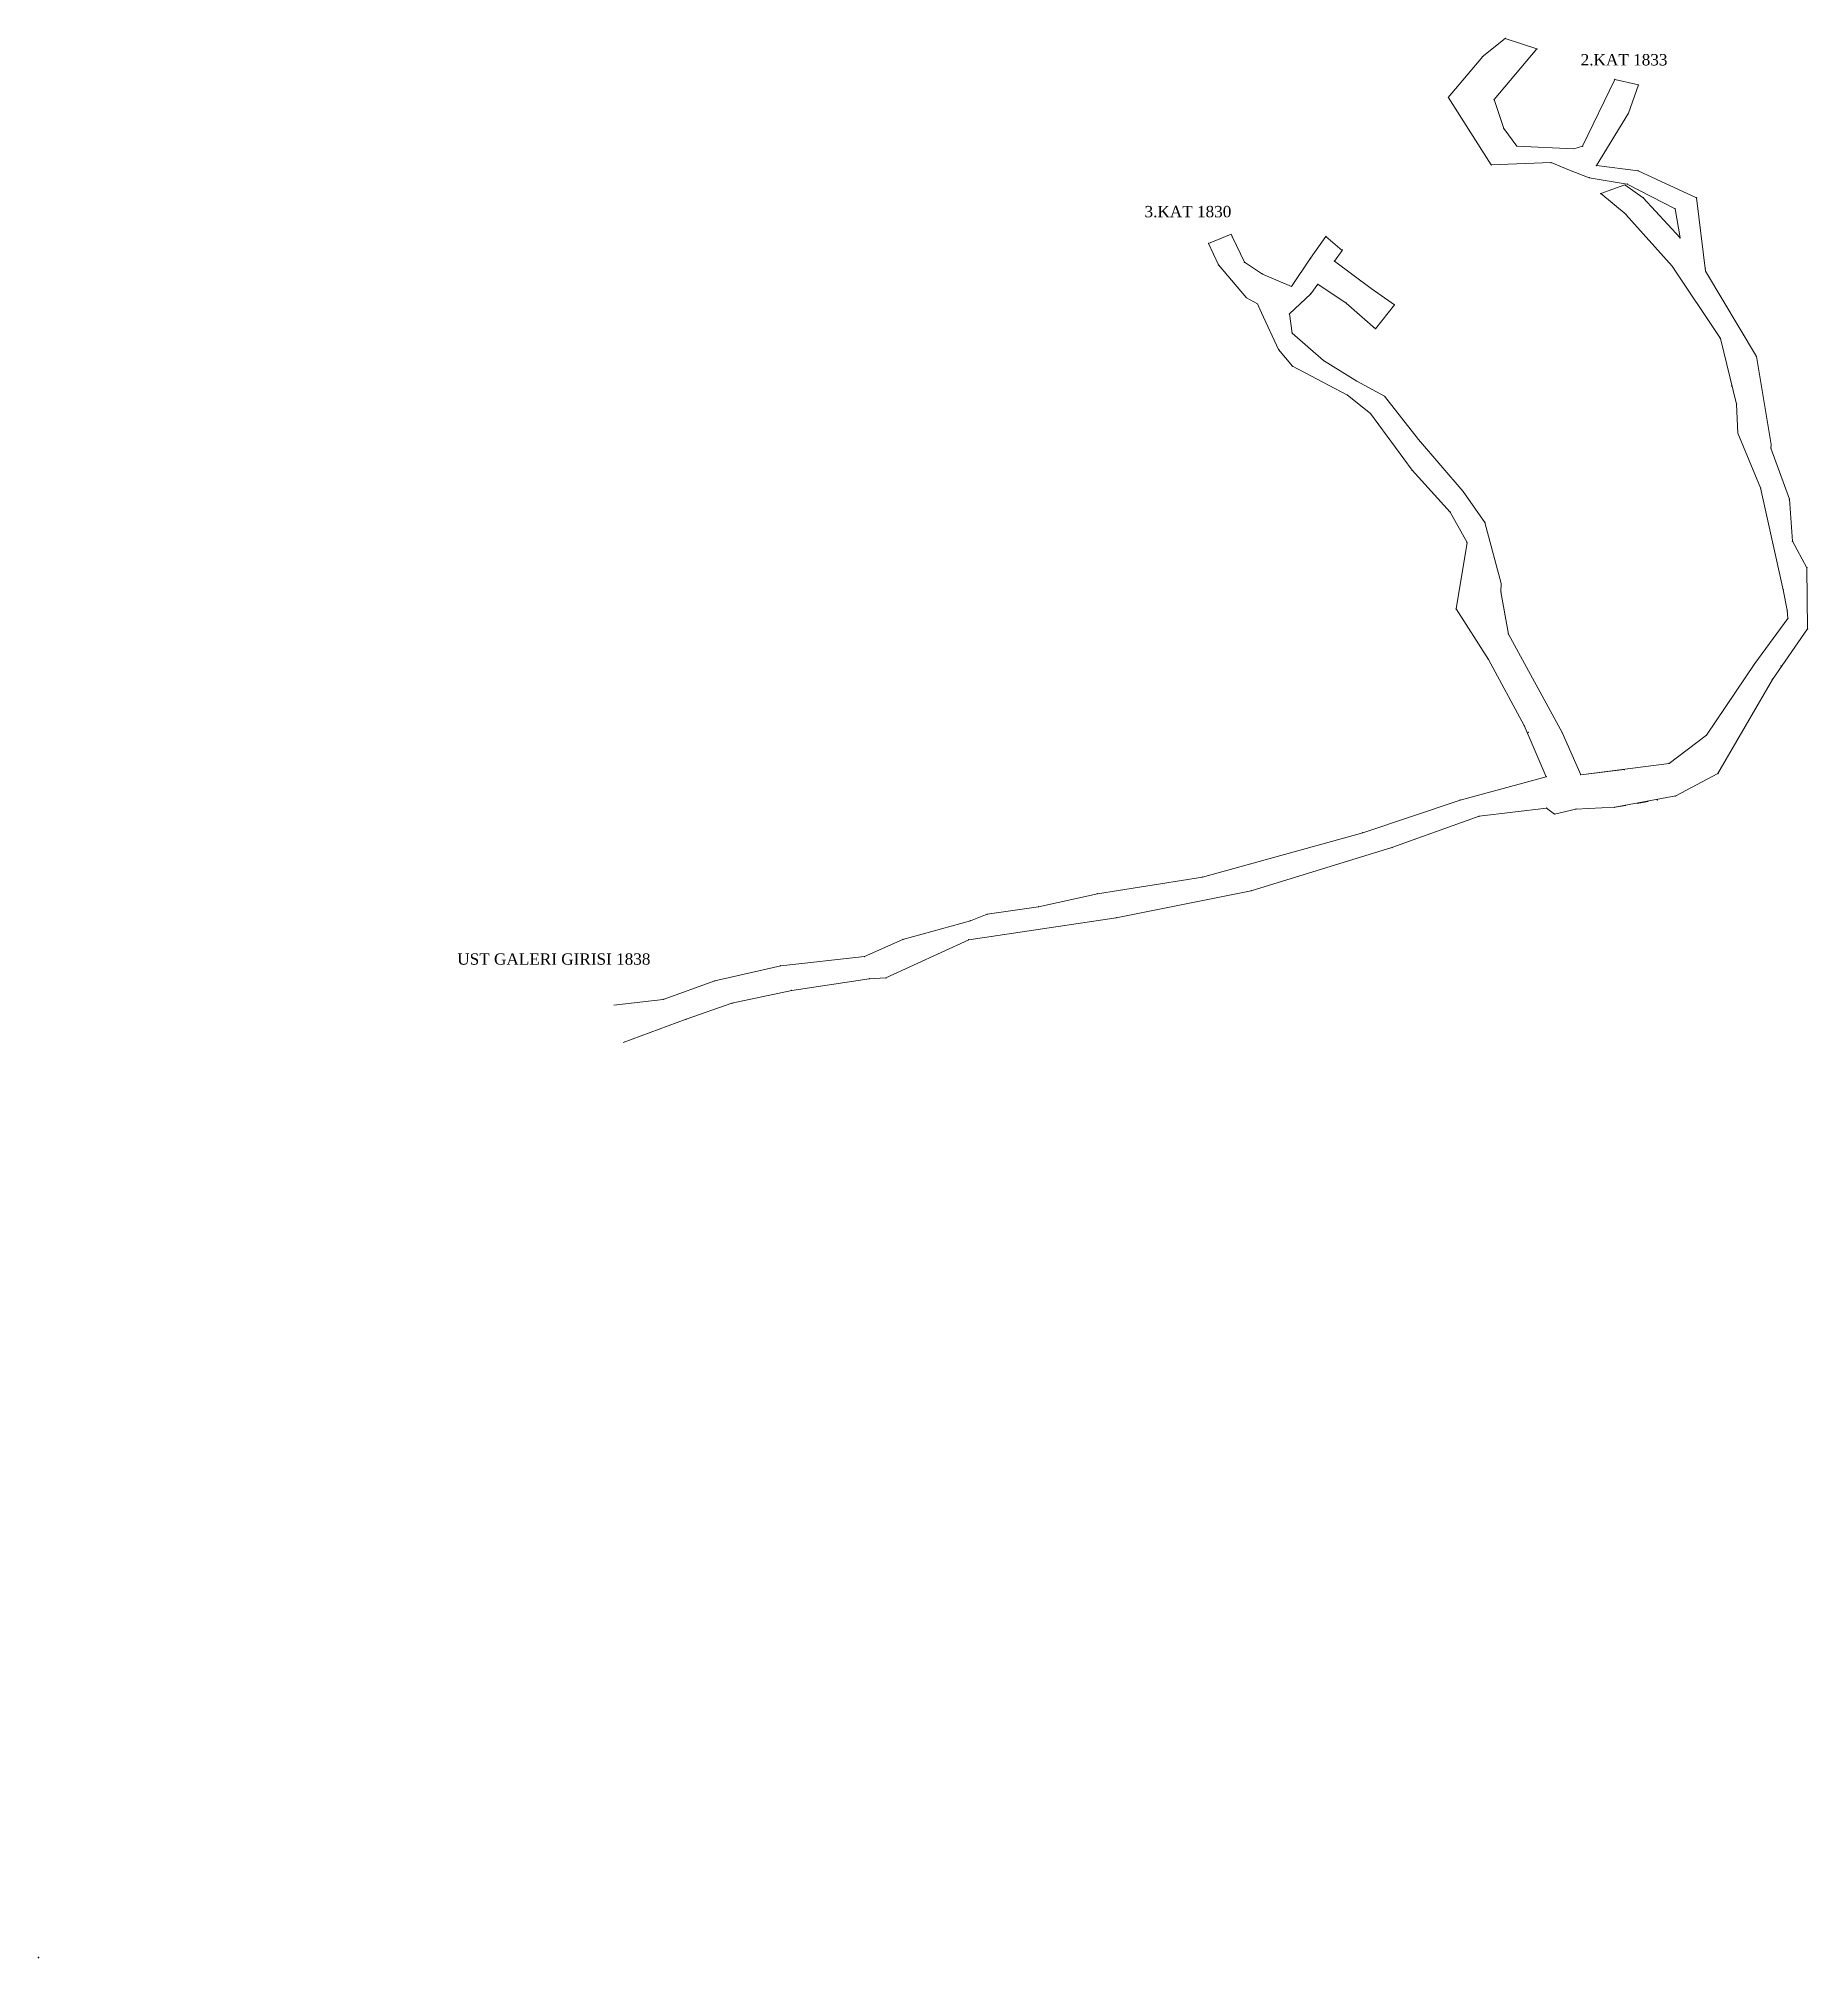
# Model space of a CAD drawing. Header units: millimetres. Extents: x 241565 to 241720, y 4251664 to 4251833.
import ezdxf

# ---------------------------------------------------------------- set-up
doc = ezdxf.new("R2010")
doc.units = ezdxf.units.MM
for name, color, linetype, lineweight, true_color in [('1_FERE', 30, 'Continuous', 0, 0xff7f00), ('2_KAT_1832_', 91, 'Continuous', 0, 0x7fff7f), ('3_KAT_1830', 232, 'Continuous', 0, 0xcc0066), ('INIT_COORD', 3, 'Continuous', 25, 0x00ff00), ('TEXT_BLUE', 5, 'Continuous', 25, 0x0000ff), ('USTGALERI', 1, 'Continuous', 0, 0xff0000)]:
    doc.layers.add(name, color=color, linetype=linetype, lineweight=lineweight, true_color=true_color)
doc.styles.add('textstyle11', font='')
doc.styles.add('textstyle12', font='')
doc.styles.add('textstyle13', font='')
doc.styles.get('textstyle11').set_extended_font_data('TIMES.TTF')
doc.styles.get('textstyle12').set_extended_font_data('TIMES.TTF')
doc.styles.get('textstyle13').set_extended_font_data('TIMES.TTF')

msp = doc.modelspace()

# ---------------------------------------------------------------- linework, layer by layer
at = {"layer": '1_FERE', "lineweight": 0}
for p, q in [((241672.161727879, 4251808.999034743, 1830.394653320312), (241671.8029777878, 4251809.772203043, 1837.033569335938)), ((241673.66, 4251805.77, 1832.900024414062), (241672.161727879, 4251808.999034743, 1830.394653320312)), ((241674.6242828078, 4251808.902878942, 1829.821899414062), (241674.85, 4251807.21, 1832.77001953125))]:
    msp.add_line(p, q, dxfattribs=at)
for p in [(241674.85, 4251807.21, 1832.77001953125), (241673.66, 4251805.77, 1832.900024414062)]:
    msp.add_point(p, dxfattribs=at)
at = {"layer": '2_KAT_1832_', "lineweight": 0}
for p, q in [((241693.6031756692, 4251833.141199804, 1890.003295898438), (241691.5833067519, 4251831.515451651, 1889.772216796875)), ((241693.6031756692, 4251833.141199804, 1890.003295898438), (241696.3863093748, 4251832.20995376, 1834.94091796875)), ((241688.5952257426, 4251827.948097258, 1889.285888671875), (241691.6224861628, 4251831.533010914, 1889.774780273438)), ((241692.625414457, 4251827.753521799, 1834.23095703125), (241696.3863093748, 4251832.20995376, 1834.94091796875)), ((241700.4016810555, 4251823.653148874, 1888.860229492188), (241703.2361162927, 4251829.529231583, 1889.84765625)), ((241703.2361162927, 4251829.529231583, 1889.84765625), (241705.3142001967, 4251829.053569415, 1890.029541015625)), ((241692.3664664618, 4251822.008875964, 1833.175170898438), (241688.5933844451, 4251827.96167975, 1833.775146484375)), ((241705.3142001967, 4251829.053569415, 1890.029541015625), (241704.4375252351, 4251826.550983595, 1889.517333984375)), ((241692.625414457, 4251827.753521799, 1834.23095703125), (241693.4757633865, 4251825.224778232, 1888.949096679688)), ((241704.4375252351, 4251826.550983595, 1889.517333984375), (241701.6252938802, 4251821.950042791, 1889.152587890625)), ((241694.6123337586, 4251823.671974768, 1888.7529296875), (241693.4757633865, 4251825.224778232, 1888.949096679688)), ((241694.6123337586, 4251823.671974768, 1888.76171875), (241699.6429800252, 4251823.436778182, 1888.797607421875)), ((241699.6429800252, 4251823.436778182, 1888.797607421875), (241700.4016810555, 4251823.653148874, 1888.860229492188)), ((241692.3657540113, 4251822.01, 1832.900024414062), (241697.6340390201, 4251822.210792631, 1832.385131835938)), ((241697.6340390201, 4251822.210792631, 1832.385131835938), (241699.2444677021, 4251821.547372827, 1832.940185546875)), ((241699.2444677021, 4251821.547372827, 1832.940185546875), (241700.9913415053, 4251820.878845429, 1833.110229492188)), ((241701.6252938802, 4251821.950042791, 1889.15087890625), (241705.28649313, 4251821.494710505, 1890.393920898438)), ((241700.9956038802, 4251820.883731512, 1889.086547851562), (241704.3420036644, 4251820.312177015, 1889.87744140625))]:
    msp.add_line(p, q, dxfattribs=at)
for p in [(241693.6031756692, 4251833.141199804, 1883.23095703125), (241696.3863093748, 4251832.20995376, 1834.94091796875), (241703.2361162927, 4251829.529231583, 1833.5), (241688.595, 4251827.948, 1833.800048828125), (241705.3142001967, 4251829.053569415, 1833.400024414062), (241692.625414457, 4251827.753521799, 1834.23095703125), (241704.4375252351, 4251826.550983595, 1833.5), (241693.476, 4251825.225, 1833), (241694.6123337586, 4251823.671974768, 1833.099975585938), (241700.4016810555, 4251823.653148874, 1833.199951171875), (241692.3664664618, 4251822.008875964, 1833.175170898438), (241697.6340390201, 4251822.210792631, 1832.385131835938), (241701.6252938802, 4251821.950042791, 1833.199951171875), (241705.28649313, 4251821.494710505, 1833.586791992188), (241700.9956038802, 4251820.883731512, 1833), (241704.3364416692, 4251820.31995063, 1833.5859375)]:
    msp.add_point(p, dxfattribs=at)
at = {"layer": '3_KAT_1830', "lineweight": 0}
for p, q in [((241667.5094405441, 4251815.108084194, 1830.244384765625), (241669.5054450262, 4251815.906485987, 1830.25)), ((241667.5094405441, 4251815.108084194, 1830.244384765625), (241668.3659719859, 4251813.204894115, 1830.190063476562)), ((241669.6048453026, 4251815.652269088, 1830.25), (241669.5054450262, 4251815.906485987, 1830.25)), ((241670.6599654313, 4251813.441955809, 1830.06005859375), (241669.6048453026, 4251815.652269088, 1830.25)), ((241677.8317795041, 4251815.72005973, 1830.051391601562), (241676.4815011397, 4251813.79427388, 1830.169921875)), ((241677.8317795041, 4251815.72005973, 1830.051391601562), (241679.2489534037, 4251814.487909431, 1829.919921875)), ((241678.5759867344, 4251813.552004616, 1829.919921875), (241679.2489534037, 4251814.487909431, 1829.919921875)), ((241679.2489534037, 4251814.487909431, 1829.919921875), (241679.2926389874, 4251814.555233446, 1829.919921875)), ((241668.3659719859, 4251813.204894115, 1830.190063476562), (241670.8306382984, 4251810.319999999, 1830.200073242188)), ((241672.2598613662, 4251812.404814007, 1829.930053710938), (241670.6599654313, 4251813.441955809, 1830.06005859375)), ((241676.4815011397, 4251813.79427388, 1830.169921875), (241674.8063150795, 4251811.321032868, 1829.919921875)), ((241678.5760964401, 4251813.551922253, 1829.919921875), (241681.8020012988, 4251811.130059155, 1830.139892578125)), ((241672.2598613662, 4251812.404814007, 1829.930053710938), (241674.8063150795, 4251811.321032868, 1829.919921875)), ((241676.5022011776, 4251810.667960016, 1829.919921875), (241677.1098855525, 4251811.513075768, 1829.919921875)), ((241679.6113506972, 4251809.857034173, 1830.169921875), (241677.1099999998, 4251811.513, 1829.919921875)), ((241681.8020012988, 4251811.130059155, 1830.139892578125), (241683.849171529, 4251809.696661412, 1830.169921875)), ((241670.8306382984, 4251810.319999999, 1808.713623046875), (241671.8029777877, 4251809.772203043, 1837.033569335938)), ((241674.6242828078, 4251808.902878942, 1830.089965820312), (241676.5022011776, 4251810.667960016, 1829.919921875)), ((241682.1875092886, 4251807.594261357, 1830.169921875), (241679.6113506972, 4251809.857034173, 1830.169921875)), ((241683.849171529, 4251809.696661412, 1830.169921875), (241682.1875092886, 4251807.594261357, 1830.169921875))]:
    msp.add_line(p, q, dxfattribs=at)
for p in [(241667.509, 4251815.108, 1830.244018554688), (241669.6048453026, 4251815.652269088, 1830.25), (241677.832, 4251815.72, 1830.051025390625), (241679.2489534037, 4251814.487909431, 1829.919921875), (241668.3659719859, 4251813.204894115, 1830.190063476562), (241670.6599654313, 4251813.441955809, 1830.06005859375), (241676.4815011397, 4251813.79427388, 1830.169921875), (241678.576, 4251813.552, 1830), (241672.2598613662, 4251812.404814007, 1829.930053710938), (241674.8063150795, 4251811.321032868, 1829.919921875), (241677.11, 4251811.513, 1829.920043945312), (241670.8306382984, 4251810.319999999, 1830.200073242188), (241676.5022011776, 4251810.667960016, 1829.919921875), (241679.611, 4251809.857, 1830.170043945312), (241683.849, 4251809.697, 1830.170043945312), (241674.6242828078, 4251808.902878942, 1830.089965820312), (241682.188, 4251807.594, 1830.170043945312)]:
    msp.add_point(p, dxfattribs=at)
at = {"layer": 'INIT_COORD'}
msp.add_point((241564.57, 4251664.285), dxfattribs=at)
at = {"layer": 'USTGALERI', "lineweight": 0}
for p, q in [((241705.28649313, 4251821.494710505, 1833.586791992188), (241710.44156392, 4251819.12088039, 1833.970947265625)), ((241702.0097227181, 4251819.492751243, 1840.59765625), (241704.1339397212, 4251820.247956766, 1890.275268554688)), ((241704.2348296738, 4251817.635011327, 1840.510009765625), (241702.0097227181, 4251819.492751243, 1840.59765625)), ((241705.744, 4251819.118, 1890.875366210938), (241704.1339397212, 4251820.247956766, 1890.275268554688)), ((241704.3364416692, 4251820.31995063, 1833.5859375), (241708.5425842938, 4251818.152003823, 1834.0009765625)), ((241708.9856648349, 4251815.593116761, 1893.737915039062), (241705.744, 4251819.118, 1890.875366210938)), ((241708.5425842938, 4251818.152003823, 1834.0009765625), (241708.985664835, 4251815.593116761, 1838.916259765625)), ((241710.44156392, 4251819.12088039, 1833.970947265625), (241711.2219865023, 4251812.668792969, 1895.6162109375)), ((241704.225, 4251817.646, 1889.768188476562), (241708.279, 4251813.114, 1893.460571289062)), ((241708.279, 4251813.114, 1893.460571289062), (241712.53, 4251806.733, 1897.246948242188)), ((241715.6961539567, 4251805.151385591, 1899.047973632812), (241711.2219865023, 4251812.668792969, 1895.6162109375)), ((241674.85, 4251807.21, 1832.77001953125), (241677.63, 4251804.79, 1835.949951171875)), ((241712.53, 4251806.733, 1897.246948242188), (241713.9531253667, 4251800.962293992, 1839.870971679688)), ((241674.88, 4251804.29, 1834.640014648438), (241673.66, 4251805.77, 1832.900024414062)), ((241679.72, 4251801.76, 1839.160034179688), (241674.88, 4251804.29, 1834.640014648438)), ((241677.63, 4251804.79, 1835.949951171875), (241680.54, 4251802.97, 1839.030029296875)), ((241715.6961539567, 4251805.151385591, 1899.047973632812), (241717.0074067531, 4251797.409646452, 1840.053100585938)), ((241680.54, 4251802.97, 1839.030029296875), (241682.99, 4251801.66, 1839.56005859375)), ((241681.76, 4251800.13, 1839.4599609375), (241679.72, 4251801.76, 1839.160034179688)), ((241682.99, 4251801.66, 1839.56005859375), (241685.97, 4251797.86, 1839.56005859375)), ((241713.9531253667, 4251800.962293992, 1839.870971679688), (241714.0680256761, 4251798.403788115, 1840.023071289062)), ((241685.41, 4251795.14, 1839.56005859375), (241681.76, 4251800.13, 1839.4599609375)), ((241685.97, 4251797.86, 1839.56005859375), (241689.9, 4251793.29, 1839.4599609375)), ((241716.0673303466, 4251793.593975026, 1839.701049804688), (241714.0680256761, 4251798.403788115, 1840.023071289062)), ((241717.0074067531, 4251797.409646452, 1840.053100585938), (241716.974543402, 4251797.100670463, 1839.990966796875)), ((241716.974543402, 4251797.100670463, 1839.990966796875), (241718.6031980026, 4251792.5885747, 1840.857055664062)), ((241688.76, 4251791.46, 1839.359985351562), (241685.41, 4251795.14, 1839.56005859375)), ((241689.9, 4251793.29, 1839.4599609375), (241691.81, 4251790.55, 1839.359985351562)), ((241718.0620297383, 4251784.633543908, 1839.651000976562), (241716.0673303466, 4251793.593975026, 1839.701049804688)), ((241718.6031980026, 4251792.5885747, 1840.857055664062), (241718.8641490449, 4251788.894423692, 1839.671020507812)), ((241690.25, 4251788.78, 1839.359985351562), (241688.76, 4251791.46, 1839.359985351562)), ((241691.81, 4251790.55, 1839.359985351562), (241693.24, 4251785.18, 1839.359985351562)), ((241689.2770121976, 4251782.952280201, 1839.254028320312), (241690.25, 4251788.78, 1839.359985351562)), ((241718.8641490449, 4251788.894423692, 1839.671020507812), (241720.1366420624, 4251786.566861358, 1839.591064453125)), ((241720.1366420624, 4251786.566861358, 1839.591064453125), (241720.2022499552, 4251781.188839283, 1839.462036132812)), ((241693.24, 4251785.18, 1839.359985351562), (241693.2215674773, 4251784.447846184, 1839.18408203125)), ((241693.8875063616, 4251780.734260947, 1839.064086914062), (241693.2215674773, 4251784.447846184, 1839.18408203125)), ((241718.4164210664, 4251782.827634348, 1839.60107421875), (241718.0620297383, 4251784.633543908, 1839.651000976562)), ((241689.2770121976, 4251782.952280201, 1839.254028320312), (241692.118587565, 4251778.502971401, 1839.114135742188)), ((241718.4164210664, 4251782.827634348, 1839.60107421875), (241718.4670685632, 4251782.115961757, 1839.60205078125)), ((241698.6018292376, 4251772.076125892, 1839.044067382812), (241693.8875063616, 4251780.734260947, 1839.064086914062)), ((241718.4670685632, 4251782.115961757, 1839.60205078125), (241715.5556826462, 4251778.139584988, 1839.382080078125)), ((241717.1054199601, 4251776.742802775, 1839.382080078125), (241720.2022499552, 4251781.188839283, 1839.462036132812)), ((241692.118587565, 4251778.502971401, 1839.114135742188), (241695.2793260103, 4251772.686253736, 1838.854125976562)), ((241715.5556826462, 4251778.139584988, 1839.382080078125), (241711.2998500955, 4251771.826338373, 1839.262084960938)), ((241712.3186585596, 4251768.461148939, 1839.192016601562), (241717.1054199601, 4251776.742802775, 1839.382080078125)), ((241695.2793260103, 4251772.686253736, 1838.854125976562), (241697.205541868, 4251768.173836871, 1838.854125976562)), ((241700.2425412564, 4251768.351596942, 1838.93408203125), (241698.6018292376, 4251772.076125892, 1839.044067382812)), ((241708.0095751445, 4251769.346382799, 1839.002075195312), (241711.2998500955, 4251771.826338373, 1839.262084960938)), ((241700.2425412564, 4251768.351596942, 1838.93408203125), (241708.0095751445, 4251769.346382799, 1839.002075195312)), ((241704.0789740624, 4251768.814152726, 1842.320068359375), (241700.2425412564, 4251768.351596942, 1838.93408203125)), ((241689.6278038356, 4251766.121612735, 1838.552978515625), (241697.205541868, 4251768.173836871, 1838.854125976562)), ((241712.3186585596, 4251768.461148939, 1839.192016601562), (241708.6064023376, 4251766.487558527, 1839.0419921875)), ((241681.0627103433, 4251763.254009067, 1838.670043945312), (241689.6278038356, 4251766.121612735, 1838.552978515625)), ((241697.2457702621, 4251765.423228223, 1838.754028320312), (241691.2970205274, 4251764.697121808, 1838.64306640625)), ((241697.2457702621, 4251765.423228223, 1838.754028320312), (241697.9509043989, 4251764.898037861, 1838.794067382812)), ((241699.8183872915, 4251765.337337483, 1838.814086914062), (241703.2336846369, 4251765.492774099, 1839.02001953125)), ((241708.6064023376, 4251766.487558527, 1839.0419921875), (241703.2336846369, 4251765.492774099, 1839.02001953125)), ((241703.2336846369, 4251765.492774099, 1840), (241704.2191465329, 4251765.66267069, 1840)), ((241705.2046084289, 4251765.83256728, 1840), (241706.1900703249, 4251766.002463872, 1840)), ((241683.6394317043, 4251761.948859024, 1838.629028320312), (241691.2970205274, 4251764.697121808, 1838.64306640625)), ((241697.9509043989, 4251764.898037861, 1838.794067382812), (241699.8183872915, 4251765.337337483, 1838.814086914062)), ((241666.972167965, 4251759.345596777, 1838.535034179688), (241681.0627103433, 4251763.254009067, 1838.670043945312)), ((241671.2585492727, 4251758.153199893, 1838.51513671875), (241683.6394317043, 4251761.948859024, 1838.629028320312)), ((241657.7311144589, 4251757.883936909, 1838.455078125), (241666.972167965, 4251759.345596777, 1838.535034179688)), ((241652.5499981279, 4251756.742629992, 1838.759033203125), (241657.7311144589, 4251757.883936909, 1838.455078125)), ((241659.3876771629, 4251755.77350645, 1838.455078125), (241671.2585492727, 4251758.153199893, 1838.51513671875)), ((241640.6166120187, 4251753.864621021, 1838.35205078125), (241646.5502925444, 4251755.513137722, 1838.452026367188)), ((241646.4092474049, 4251753.83159182, 1838.452026367188), (241659.3876771629, 4251755.77350645, 1838.455078125)), ((241648.023236482, 4251756.08565919, 1838.419067382812), (241646.5502925444, 4251755.513137722, 1838.452026367188)), ((241648.023236482, 4251756.08565919, 1838.419067382812), (241652.5499981279, 4251756.742629992, 1838.759033203125)), ((241637.236, 4251752.356, 1838.2509765625), (241640.6166120187, 4251753.864621021, 1838.35205078125)), ((241639.1311424435, 4251750.475638379, 1839.042114257812), (241646.4092474049, 4251753.83159182, 1838.452026367188)), ((241629.878, 4251751.554, 1838.156982421875), (241637.236, 4251752.356, 1838.2509765625)), ((241619.532, 4251748.588, 1838.232055664062), (241624.071, 4251750.215, 1838.233032226562)), ((241624.071, 4251750.215, 1838.233032226562), (241629.878, 4251751.554, 1838.156982421875)), ((241637.665, 4251750.412, 1838.2509765625), (241630.843, 4251749.38, 1838.235961914062)), ((241637.665, 4251750.412, 1838.2509765625), (241639.1311424435, 4251750.475638379, 1839.042114257812)), ((241619.532, 4251748.588, 1838.232055664062), (241615.18, 4251748.081, 1838.069946289062)), ((241630.843, 4251749.38, 1838.235961914062), (241625.575, 4251748.247, 1838.192993164062)), ((241621.539, 4251746.841, 1838.225952148438), (241616.022, 4251744.789, 1838.22998046875)), ((241625.575, 4251748.247, 1838.192993164062), (241621.539, 4251746.841, 1838.225952148438))]:
    msp.add_line(p, q, dxfattribs=at)
for p in [(241702.0097227181, 4251819.492751243, 1840.59765625), (241704.1339397212, 4251820.247956766, 1840.199951171875), (241705.744, 4251819.118, 1840), (241708.5425842938, 4251818.152003823, 1834.0009765625), (241710.44156392, 4251819.12088039, 1833.970947265625), (241704.225, 4251817.646, 1840), (241708.9856648349, 4251815.593116761, 1840), (241708.279, 4251813.114, 1839.699951171875), (241711.199362866, 4251812.85583225, 1839.970947265625), (241712.53, 4251806.733, 1840), (241674.88, 4251804.29, 1834.640014648438), (241677.63, 4251804.79, 1835.949951171875), (241715.6961539567, 4251805.151385591, 1840), (241713.5125030239, 4251802.548182862, 1841.5), (241679.72, 4251801.76, 1839.160034179688), (241682.99, 4251801.66, 1839.56005859375), (241713.9531253667, 4251800.962293992, 1839.870971679688), (241716.974543402, 4251797.100670463, 1839.990966796875), (241685.41, 4251795.14, 1839.56005859375), (241689.9, 4251793.29, 1839.4599609375), (241716.0673303466, 4251793.593975026, 1839.701049804688), (241718.6031980026, 4251792.5885747, 1840.857055664062), (241688.76, 4251791.46, 1839.359985351562), (241691.81, 4251790.55, 1839.359985351562), (241690.25, 4251788.78, 1839.359985351562), (241718.8641490449, 4251788.894423692, 1839.671020507812), (241720.1366420624, 4251786.566861358, 1839.591064453125), (241693.2215674773, 4251784.447846184, 1839.18408203125), (241718.0620297383, 4251784.633543908, 1839.651000976562), (241689.2770121976, 4251782.952280201, 1839.254028320312), (241718.4164210664, 4251782.827634348, 1839.60107421875), (241693.8875063616, 4251780.734260947, 1839.064086914062), (241718.4670685632, 4251782.115961757, 1839.60205078125), (241720.2022499552, 4251781.188839283, 1839.462036132812), (241692.118587565, 4251778.502971401, 1839.114135742188), (241715.5556826462, 4251778.139584988, 1839.382080078125), (241717.8485610969, 4251777.92942016, 1854.1201171875), (241717.1054199601, 4251776.742802775, 1839.382080078125), (241695.2793260103, 4251772.686253736, 1838.854125976562), (241695.6491635348, 4251772.091997869, 1841.988159179688), (241698.6018292376, 4251772.076125892, 1839.044067382812), (241711.2998500955, 4251771.826338373, 1839.262084960938), (241704.0789740624, 4251768.814152726, 1842.320068359375), (241708.0095751445, 4251769.346382799, 1839.002075195312), (241697.205541868, 4251768.173836871, 1838.854125976562), (241700.2425412564, 4251768.351596942, 1838.93408203125), (241712.3186585596, 4251768.461148939, 1839.192016601562), (241689.6278038356, 4251766.121612735, 1838.552978515625), (241697.2457702621, 4251765.423228223, 1838.754028320312), (241703.2336846369, 4251765.492774099, 1839.02001953125), (241703.2336846369, 4251765.492774099, 1839.02001953125), (241706.977675155, 4251766.13824931, 1843.06005859375), (241706.977675155, 4251766.13824931, 1843.06005859375), (241708.6064023376, 4251766.487558527, 1839.0419921875), (241691.2970205274, 4251764.697121808, 1838.64306640625), (241697.9509043989, 4251764.898037861, 1838.794067382812), (241699.8183872915, 4251765.337337483, 1838.814086914062), (241681.0627103433, 4251763.254009067, 1838.670043945312), (241683.6394317043, 4251761.948859024, 1838.629028320312), (241666.972167965, 4251759.345596777, 1838.535034179688), (241657.7311144589, 4251757.883936909, 1838.455078125), (241671.2585492727, 4251758.153199893, 1838.51513671875), (241646.5502925444, 4251755.513137722, 1838.452026367188), (241648.023236482, 4251756.08565919, 1838.419067382812), (241652.5499981279, 4251756.742629992, 1838.759033203125), (241659.3876771629, 4251755.77350645, 1838.455078125), (241640.6166120187, 4251753.864621021, 1838.35205078125), (241646.4092474049, 4251753.83159182, 1838.452026367188), (241637.236, 4251752.356, 1838.2509765625), (241624.071, 4251750.215, 1838.233032226562), (241629.878, 4251751.554, 1838.156982421875), (241637.665, 4251750.412, 1838.2509765625), (241639.1311424435, 4251750.475638379, 1839.042114257812), (241619.532, 4251748.588, 1838.232055664062), (241630.843, 4251749.38, 1838.235961914062), (241621.539, 4251746.841, 1838.225952148438), (241625.575, 4251748.247, 1838.192993164062)]:
    msp.add_point(p, dxfattribs=at)

# ---------------------------------------------------------------- texts
at = {"layer": 'TEXT_BLUE', "lineweight": 0}
for s, style, p in [('2.KAT 1833', 'textstyle11', (241700.2392587421, 4251830.760548803)), ('3.KAT 1830', 'textstyle12', (241661.8743492129, 4251817.401339235)), ('UST GALERI GIRISI 1838', 'textstyle13', (241601.4191687047, 4251751.641311116))]:
    msp.add_text(s, height=1, dxfattribs=dict(at, style=style)).set_placement(p)

doc.saveas('drawing.dxf')
